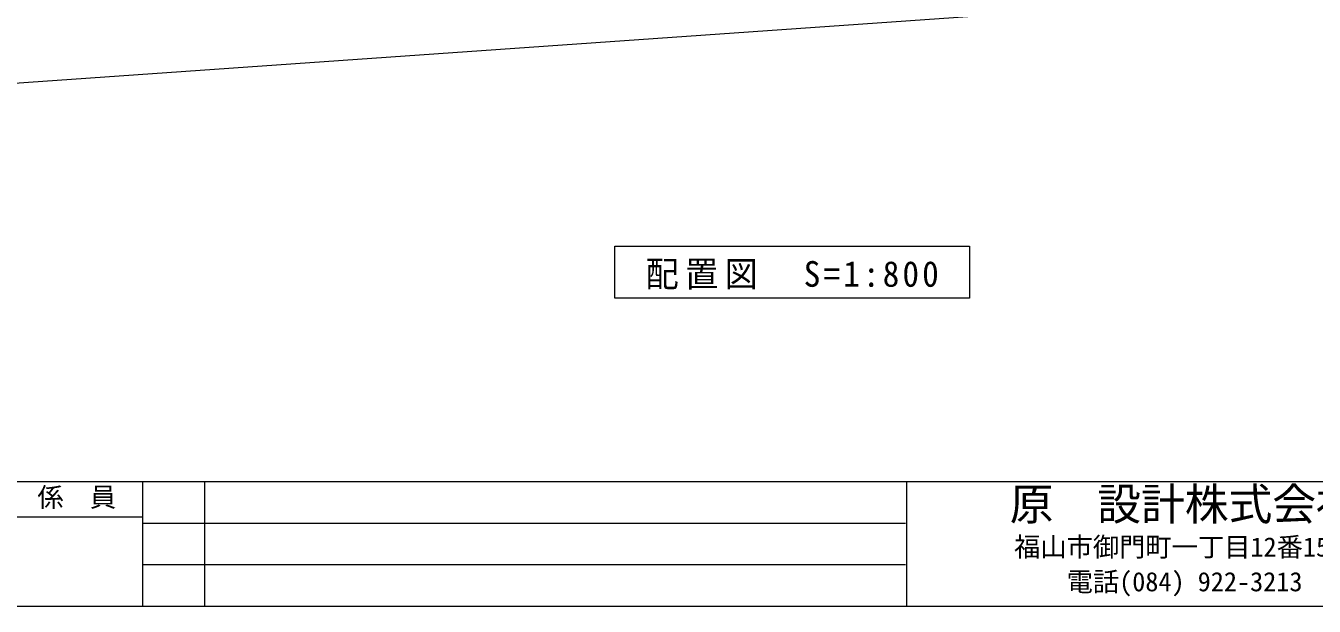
# Model space of a CAD drawing. Units: millimetres, scale not verified. Extents: x -221520 to 221760, y -156440 to 156200.
# Drawn here: x -35956 to 81827, y -156219 to -103186 of the extents above; entities that cross this region are included whole.
import ezdxf
from ezdxf.enums import TextEntityAlignment as Align

# ---------------------------------------------------------------- set-up
doc = ezdxf.new("R2010")
doc.units = ezdxf.units.MM
doc.header["$LTSCALE"] = 800
for name, color, linetype, lineweight in [('1-6_錆鉄筋', 7, 'Continuous', 9), ('1-F_図面枠', 7, 'Continuous', 9), ('F-0_枠\u3000太線', 7, 'Continuous', 9)]:
    doc.layers.add(name, color=color, linetype=linetype, lineweight=lineweight)
doc.styles.add('ＭＳ ゴシック', font='')
doc.styles.get('ＭＳ ゴシック').set_extended_font_data('MS Gothic')

msp = doc.modelspace()

# ---------------------------------------------------------------- linework, layer by layer
at = {"layer": '1-6_錆鉄筋'}
msp.add_lwpolyline([(50299.2, -128059.4), (17886.1, -128059.4), (17886.1, -123320.7), (50299.2, -123320.7)], close=True, dxfattribs=at)
at = {"layer": '1-F_図面枠'}
msp.add_lwpolyline([(-131661.3, -113169.9), (-51857, -109454.1), (75006.2, -100559.8)], dxfattribs=at)
at = {"layer": 'F-0_枠\u3000太線', "color": 3}
for p, q in [((221520, -144840), (-221520, -144840)), ((-25290.6, -144858.6), (-25290.6, -156218.6)), ((-19610.6, -144858.6), (-19610.6, -156200)), ((44573.4, -156200), (44573.4, -144858.6)), ((-61290.7, -148058.6), (-25290.6, -148058.6)), ((-25290.6, -148626.7), (44470.9, -148626.7)), ((-25290.6, -152413.3), (44470.9, -152413.3))]:
    msp.add_line(p, q, dxfattribs=at)
at = {"layer": 'F-0_枠\u3000太線', "color": 6, "lineweight": 13}
msp.add_lwpolyline([(-221520, 156200), (-221520, -156200), (221520, -156200), (221520, 156200)], close=True, dxfattribs=at)

# ---------------------------------------------------------------- texts
at = {"layer": '1-6_錆鉄筋', "color": 4, "insert": (20692.6, -127290.1), "char_height": 2346, "attachment_point": 7, "style": 'ＭＳ ゴシック'}
msp.add_mtext('\\T1.19;\\W0.95;配置図\u3000S=1:800', dxfattribs=at)
at = {"layer": 'F-0_枠\u3000太線', "style": 'ＭＳ ゴシック'}
for s, height, p in [('係\u3000員', 1760, (-34890.6, -147658.6)), ('原\u3000設計株式会社', 2933, (53991.4, -149230.2)), ('福山市御門町一丁目12番15号', 1760, (54391.4, -152209.2)), ('電話(084) 922-3213', 1760, (59191.4, -155383.6))]:
    msp.add_text(s, height=height, dxfattribs=at).set_placement(p, align=Align.BOTTOM_LEFT)

doc.saveas('drawing.dxf')
